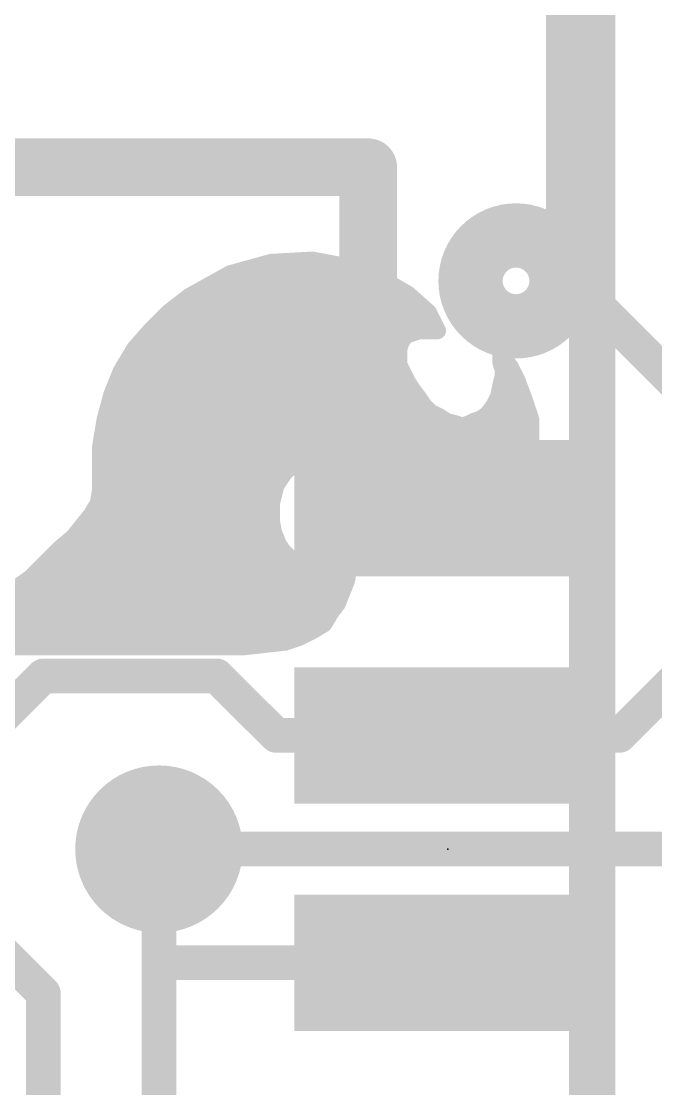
# Model space of a CAD drawing. Extents: x -41 to 66, y -16 to 27.
# Drawn here: x 3.205 to 5.994, y 12.916 to 17.612 of the extents above; entities that cross this region are included whole.
import ezdxf

# ---------------------------------------------------------------- set-up
doc = ezdxf.new("R2010")
doc.units = 0
for name, color, linetype in [('1', 12, 'CONTINUOUS'), ('16', 132, 'CONTINUOUS'), ('18', 110, 'CONTINUOUS'), ('21', 41, 'CONTINUOUS'), ('22', 40, 'CONTINUOUS'), ('23', 53, 'CONTINUOUS')]:
    doc.layers.add(name, color=color, linetype=linetype)

# ---------------------------------------------------------------- blocks, each defined once
blk = doc.blocks.new('RECT')
blk.add_solid([(-0.5, -0.5), (0.5, -0.5), (-0.5, 0.5), (0.5, 0.5)])
blk = doc.blocks.new('ROUNDV')
at = {"const_width": 0.5}
blk.add_lwpolyline([(0, -0.25, 1), (0, 0.25, 1), (0, -0.25)], format="xyb", dxfattribs=at)

msp = doc.modelspace()

# ---------------------------------------------------------------- linework, layer by layer
at = {"layer": '1', "const_width": 0.1524}
for points in [[(5.834, 14.47), (6.184, 14.82)], [(2.921, 14.351), (3.302, 14.732)], [(4.064, 14.732), (3.302, 14.732)], [(4.326, 14.47), (4.064, 14.732)], [(5.08, 14.47), (4.326, 14.47)], [(5.08, 14.47), (5.834, 14.47)], [(3.81, 13.97), (3.81, 13.462)], [(3.302, 13.335), (2.921, 13.716)], [(3.818, 13.47), (3.81, 13.462)], [(3.81, 13.462), (3.81, 5.334)], [(5.08, 13.47), (3.818, 13.47)], [(3.302, 4.445), (3.302, 13.335)]]:
    msp.add_lwpolyline(points, dxfattribs=at)
at = {"layer": '1', "const_width": 0.0762}
for points in [[(3.302, 14.7701, 1), (3.302, 14.6939)], [(3.3289, 14.7051, 1), (3.2751, 14.7589)], [(4.0909, 14.7589, 1), (4.0371, 14.7051)], [(4.064, 14.6939, 1), (4.064, 14.7701)], [(4.326, 14.5081, 1), (4.326, 14.4319)], [(4.2991, 14.4431, 1), (4.3529, 14.4969)], [(5.08, 14.5081, 1), (5.08, 14.4319)], [(5.08, 14.4319, 1), (5.08, 14.5081)], [(5.8071, 14.4969, 1), (5.8609, 14.4431)], [(5.834, 14.4319, 1), (5.834, 14.5081)], [(3.8481, 13.97, 1), (3.7719, 13.97)], [(3.8481, 13.462, 1), (3.7719, 13.462)], [(3.7831, 13.4889, 1), (3.8369, 13.4351)], [(3.818, 13.5081, 1), (3.818, 13.4319)], [(3.8449, 13.4431, 1), (3.7911, 13.4969)], [(5.08, 13.4319, 1), (5.08, 13.5081)], [(3.7719, 13.462, 1), (3.8481, 13.462)], [(3.3401, 13.335, 1), (3.2639, 13.335)], [(3.2751, 13.3081, 1), (3.3289, 13.3619)]]:
    msp.add_lwpolyline(points, format="xyb", dxfattribs=at)
at = {"layer": '16', "const_width": 0.1524}
for points in [[(5.588, 19.558), (5.588, 16.51)], [(5.588, 16.51), (6.096, 16.002)], [(10.16, 13.97), (3.81, 13.97)]]:
    msp.add_lwpolyline(points, dxfattribs=at)
at = {"layer": '16', "const_width": 0.0762}
for points in [[(5.6149, 16.5369, 1), (5.5611, 16.4831)], [(5.5499, 16.51, 1), (5.6261, 16.51)], [(3.81, 14.0081, 1), (3.81, 13.9319)]]:
    msp.add_lwpolyline(points, format="xyb", dxfattribs=at)
at = {"layer": '21', "const_width": 0.254}
for points in [[(3.08, 16.97), (4.73, 16.97)], [(4.73, 16.97), (4.73, 16.22)]]:
    msp.add_lwpolyline(points, dxfattribs=at)
at = {"layer": '21'}
for points, const_width in [([(4.7935, 16.97, 1), (4.6665, 16.97)], 0.127), ([(4.73, 16.9065, 1), (4.73, 17.0335)], 0.127), ([(5.38, 16.3286, 1), (5.38, 16.6114, 1), (5.38, 16.3286)], 0.4), ([(4.6665, 16.22, 1), (4.7935, 16.22)], 0.127)]:
    msp.add_lwpolyline(points, format="xyb", dxfattribs=dict(at, const_width=const_width))
at = {"layer": '22'}
for points, const_width in [([(5.715, 22.006), (5.715, 9.906)], 0.2032), ([(4.124, 16.501), (4.304, 16.551)], 0.0762), ([(4.304, 16.551), (4.484, 16.561)], 0.0762), ([(4.484, 16.561), (4.644, 16.531)], 0.0762), ([(3.944, 16.401), (4.124, 16.501)], 0.0762), ([(4.2478, 16.5354), (4.6205, 16.5354)], 0.0762), ([(4.644, 16.531), (4.784, 16.481)], 0.0762), ([(4.0488, 16.4592), (4.8214, 16.4592)], 0.0762), ([(4.784, 16.481), (4.904, 16.411)], 0.0762), ([(3.854, 16.331), (3.944, 16.401)], 0.0762), ([(4.904, 16.411), (4.994, 16.331)], 0.0762), ([(3.9209, 16.383), (4.9355, 16.383)], 0.0762), ([(3.774, 16.251), (3.854, 16.331)], 0.0762), ([(3.8298, 16.3068), (5.0061, 16.3068)], 0.0762), ([(4.994, 16.331), (5.034, 16.251)], 0.0762), ([(3.704, 16.171), (3.774, 16.251)], 0.0762), ([(3.7562, 16.2306), (4.8937, 16.2306)], 0.0762), ([(4.894, 16.231), (4.874, 16.201)], 0.0762), ([(4.954, 16.251), (4.894, 16.231)], 0.0762), ([(5.034, 16.251), (4.954, 16.251)], 0.0762), ([(3.644, 16.071), (3.704, 16.171)], 0.0762), ([(4.874, 16.201), (4.864, 16.171)], 0.0762), ([(4.864, 16.171), (4.864, 16.101)], 0.0762), ([(3.694, 16.1544), (4.864, 16.1544)], 0.0762), ([(5.314, 16.111), (5.314, 16.141)], 0.0762), ([(5.314, 16.141), (5.324, 16.131)], 0.0762), ([(5.324, 16.131), (5.354, 16.091)], 0.0762), ([(3.604, 15.971), (3.644, 16.071)], 0.0762), ([(3.6483, 16.0782), (4.8754, 16.0782)], 0.0762), ([(4.864, 16.101), (4.904, 16.021)], 0.0762), ([(5.324, 16.081), (5.314, 16.111)], 0.0762), ([(5.324, 16.051), (5.324, 16.081)], 0.0762), ([(5.324, 16.0782), (5.3604, 16.0782)], 0.0762), ([(5.354, 16.091), (5.384, 16.031)], 0.0762), ([(5.314, 16.011), (5.324, 16.051)], 0.0762), ([(5.384, 16.031), (5.414, 15.951)], 0.0762), ([(3.6164, 16.002), (4.9167, 16.002)], 0.0762), ([(4.904, 16.021), (4.924, 15.991)], 0.0762), ([(4.924, 15.991), (4.954, 15.951)], 0.0762), ([(5.304, 15.961), (5.314, 16.011)], 0.0762), ([(5.3122, 16.002), (5.3949, 16.002)], 0.0762), ([(3.574, 15.861), (3.604, 15.971)], 0.0762), ([(4.954, 15.951), (4.974, 15.921)], 0.0762), ([(5.284, 15.921), (5.304, 15.961)], 0.0762), ([(5.414, 15.951), (5.444, 15.861)], 0.0762), ([(3.5917, 15.9258), (4.9708, 15.9258)], 0.0762), ([(4.974, 15.921), (5.004, 15.891)], 0.0762), ([(5.004, 15.891), (5.044, 15.871)], 0.0762), ([(5.254, 15.881), (5.284, 15.921)], 0.0762), ([(5.2864, 15.9258), (5.4224, 15.9258)], 0.0762), ([(3.554, 15.741), (3.574, 15.861)], 0.0762), ([(3.5721, 15.8496), (5.0796, 15.8496)], 0.0762), ([(5.044, 15.871), (5.074, 15.851)], 0.0762), ([(5.074, 15.851), (5.114, 15.841)], 0.0762), ([(5.114, 15.841), (5.144, 15.831)], 0.0762), ([(5.144, 15.831), (5.174, 15.841)], 0.0762), ([(5.174, 15.841), (5.194, 15.851)], 0.0762), ([(5.1912, 15.8496), (5.444, 15.8496)], 0.0762), ([(5.194, 15.851), (5.224, 15.861)], 0.0762), ([(5.224, 15.861), (5.254, 15.881)], 0.0762), ([(5.444, 15.861), (5.444, 15.761)], 0.0762), ([(3.554, 15.551), (3.554, 15.741)], 0.0762), ([(3.5594, 15.7734), (5.444, 15.7734)], 0.0762), ([(5.444, 15.761), (5.424, 15.651)], 0.0762), ([(3.554, 15.6972), (5.4324, 15.6972)], 0.0762), ([(4.414, 15.671), (4.364, 15.631)], 0.0762), ([(4.474, 15.691), (4.414, 15.671)], 0.0762), ([(4.544, 15.691), (4.474, 15.691)], 0.0762), ([(4.614, 15.661), (4.544, 15.691)], 0.0762), ([(4.694, 15.591), (4.614, 15.661)], 0.0762), ([(5.424, 15.651), (5.364, 15.541)], 0.0762), ([(3.554, 15.621), (4.3573, 15.621)], 0.0762), ([(4.364, 15.631), (4.324, 15.571)], 0.0762), ([(4.6597, 15.621), (5.4076, 15.621)], 0.0762), ([(4.324, 15.571), (4.304, 15.491)], 0.0762), ([(4.784, 15.511), (4.694, 15.591)], 0.0762), ([(3.544, 15.491), (3.554, 15.551)], 0.0762), ([(3.553, 15.5448), (4.3175, 15.5448)], 0.0762), ([(4.746, 15.5448), (5.3661, 15.5448)], 0.0762), ([(4.864, 15.441), (4.784, 15.511)], 0.0762), ([(5.364, 15.541), (5.284, 15.451)], 0.0762), ([(3.514, 15.441), (3.544, 15.491)], 0.0762), ([(3.5306, 15.4686), (4.304, 15.4686)], 0.0762), ([(4.304, 15.491), (4.304, 15.411)], 0.0762), ([(4.8325, 15.4686), (5.2996, 15.4686)], 0.0762), ([(3.434, 15.341), (3.514, 15.441)], 0.0762), ([(4.954, 15.391), (4.864, 15.441)], 0.0762), ([(5.284, 15.451), (5.214, 15.401)], 0.0762), ([(3.4751, 15.3924), (4.3077, 15.3924)], 0.0762), ([(4.304, 15.411), (4.314, 15.361)], 0.0762), ([(4.614, 15.361), (4.624, 15.371)], 0.0762), ([(4.624, 15.371), (4.634, 15.351)], 0.0762), ([(4.9515, 15.3924), (5.1882, 15.3924)], 0.0762), ([(5.044, 15.371), (4.954, 15.391)], 0.0762), ([(5.124, 15.371), (5.044, 15.371)], 0.0762), ([(5.214, 15.401), (5.124, 15.371)], 0.0762), ([(3.374, 15.291), (3.434, 15.341)], 0.0762), ([(4.314, 15.361), (4.334, 15.311)], 0.0762), ([(4.584, 15.291), (4.594, 15.321)], 0.0762), ([(4.594, 15.321), (4.614, 15.361)], 0.0762), ([(4.634, 15.351), (4.634, 15.331)], 0.0762), ([(4.634, 15.331), (4.644, 15.291)], 0.0762), ([(3.244, 15.161), (3.374, 15.291)], 0.0762), ([(3.4042, 15.3162), (4.3319, 15.3162)], 0.0762), ([(4.334, 15.311), (4.354, 15.281)], 0.0762), ([(4.354, 15.281), (4.384, 15.251)], 0.0762), ([(4.544, 15.251), (4.584, 15.291)], 0.0762), ([(4.5924, 15.3162), (4.6377, 15.3162)], 0.0762), ([(4.644, 15.291), (4.644, 15.211)], 0.0762), ([(3.323, 15.24), (4.406, 15.24)], 0.0762), ([(4.384, 15.251), (4.424, 15.231)], 0.0762), ([(4.424, 15.231), (4.454, 15.221)], 0.0762), ([(4.484, 15.221), (4.514, 15.231)], 0.0762), ([(4.514, 15.231), (4.544, 15.251)], 0.0762), ([(4.5275, 15.24), (4.644, 15.24)], 0.0762), ([(4.454, 15.221), (4.484, 15.221)], 0.0762), ([(4.644, 15.211), (4.634, 15.151)], 0.0762), ([(3.174, 15.111), (3.244, 15.161)], 0.0762), ([(3.2468, 15.1638), (4.6361, 15.1638)], 0.0762), ([(4.634, 15.151), (4.594, 15.051)], 0.0762), ([(3.114, 15.051), (3.174, 15.111)], 0.0762), ([(3.1506, 15.0876), (4.6086, 15.0876)], 0.0762), ([(4.594, 15.051), (4.564, 15.011)], 0.0762), ([(3.0665, 15.0114), (4.5643, 15.0114)], 0.0762), ([(4.564, 15.011), (4.534, 14.961)], 0.0762), ([(4.534, 14.961), (4.484, 14.931)], 0.0762), ([(2.9829, 14.9352), (4.491, 14.9352)], 0.0762), ([(4.424, 14.901), (4.364, 14.881)], 0.0762), ([(4.484, 14.931), (4.424, 14.901)], 0.0762), ([(4.184, 14.861), (2.904, 14.861)], 0.0762), ([(4.364, 14.881), (4.184, 14.861)], 0.0762)]:
    msp.add_lwpolyline(points, dxfattribs=dict(at, const_width=const_width))
at = {"layer": '22', "const_width": 0.0381}
for points in [[(4.3029, 16.57, 1), (4.3051, 16.532)], [(4.3091, 16.5326, 1), (4.2989, 16.5694)], [(4.4875, 16.5797, 1), (4.4805, 16.5423)], [(4.4851, 16.542, 1), (4.4829, 16.58)], [(4.1189, 16.5194, 1), (4.1291, 16.4826)], [(4.1333, 16.4843, 1), (4.1147, 16.5177)], [(4.2478, 16.5544, 1), (4.2478, 16.5163)], [(4.6205, 16.5163, 1), (4.6205, 16.5544)], [(4.6504, 16.5489, 1), (4.6376, 16.5131)], [(4.6405, 16.5123, 1), (4.6475, 16.5497)], [(4.0488, 16.4782, 1), (4.0488, 16.4401)], [(4.7936, 16.4975, 1), (4.7744, 16.4645)], [(4.7776, 16.4631, 1), (4.7904, 16.4989)], [(4.8214, 16.4401, 1), (4.8214, 16.4782)], [(3.9347, 16.4177, 1), (3.9533, 16.3843)], [(3.9557, 16.386, 1), (3.9323, 16.416)], [(4.9167, 16.4252, 1), (4.8913, 16.3968)], [(4.8944, 16.3945, 1), (4.9136, 16.4275)], [(3.9209, 16.402, 1), (3.9209, 16.3639)], [(4.9355, 16.3639, 1), (4.9355, 16.402)], [(3.8298, 16.3258, 1), (3.8298, 16.2877)], [(3.8423, 16.346, 1), (3.8657, 16.316)], [(3.8675, 16.3175, 1), (3.8405, 16.3445)], [(5.011, 16.3395, 1), (4.977, 16.3225)], [(4.9813, 16.3168, 1), (5.0067, 16.3452)], [(5.0061, 16.2877, 1), (5.0061, 16.3258)], [(3.7562, 16.2496, 1), (3.7562, 16.2115)], [(3.7605, 16.2645, 1), (3.7875, 16.2375)], [(3.7883, 16.2385, 1), (3.7597, 16.2635)], [(4.888, 16.2491, 1), (4.9, 16.2129)], [(4.9099, 16.2204, 1), (4.8781, 16.2416)], [(4.8937, 16.2115, 1), (4.8937, 16.2496)], [(4.954, 16.2701, 1), (4.954, 16.232)], [(4.96, 16.2329, 1), (4.948, 16.2691)], [(5.017, 16.2425, 1), (5.051, 16.2595)], [(5.034, 16.232, 1), (5.034, 16.2701)], [(3.6897, 16.1835, 1), (3.7183, 16.1585)], [(3.7203, 16.1612, 1), (3.6877, 16.1808)], [(4.883, 16.171, 1), (4.8449, 16.171)], [(4.8581, 16.2116, 1), (4.8899, 16.1904)], [(4.8921, 16.195, 1), (4.8559, 16.207)], [(3.694, 16.1735, 1), (3.694, 16.1354)], [(4.8459, 16.177, 1), (4.8821, 16.165)], [(4.864, 16.1354, 1), (4.864, 16.1735)], [(5.3331, 16.141, 1), (5.295, 16.141)], [(5.3275, 16.1545, 1), (5.3005, 16.1275)], [(5.3392, 16.1424, 1), (5.3088, 16.1196)], [(5.3105, 16.1175, 1), (5.3375, 16.1445)], [(3.6617, 16.0639, 1), (3.6263, 16.0781)], [(3.6483, 16.0973, 1), (3.6483, 16.0592)], [(4.8449, 16.101, 1), (4.883, 16.101)], [(4.881, 16.1095, 1), (4.847, 16.0925)], [(4.8754, 16.0592, 1), (4.8754, 16.0973)], [(5.3321, 16.117, 1), (5.2959, 16.105)], [(5.295, 16.111, 1), (5.3331, 16.111)], [(5.343, 16.081, 1), (5.3049, 16.081)], [(5.324, 16.0973, 1), (5.324, 16.0592)], [(5.371, 16.0995, 1), (5.337, 16.0825)], [(5.3388, 16.0796, 1), (5.3692, 16.1024)], [(5.3604, 16.0592, 1), (5.3604, 16.0973)], [(3.6277, 16.0808, 1), (3.6603, 16.0612)], [(5.3049, 16.051, 1), (5.343, 16.051)], [(5.3425, 16.0464, 1), (5.3055, 16.0556)], [(5.3059, 16.075, 1), (5.3421, 16.087)], [(5.4018, 16.0377, 1), (5.3662, 16.0243)], [(3.6164, 16.0211, 1), (3.6164, 15.983)], [(4.9199, 16.0316, 1), (4.8881, 16.0104)], [(4.887, 16.0125, 1), (4.921, 16.0295)], [(4.9392, 16.0024, 1), (4.9088, 15.9796)], [(4.9081, 15.9804, 1), (4.9399, 16.0016)], [(4.9167, 15.983, 1), (4.9167, 16.0211)], [(5.3122, 16.0211, 1), (5.3122, 15.983)], [(5.2955, 16.0156, 1), (5.3325, 16.0064)], [(5.3327, 16.0073, 1), (5.2953, 16.0147)], [(5.367, 16.0225, 1), (5.401, 16.0395)], [(5.3949, 15.983, 1), (5.3949, 16.0211)], [(3.5863, 15.9781, 1), (3.6217, 15.9639)], [(3.6224, 15.966, 1), (3.5856, 15.976)], [(4.9699, 15.9616, 1), (4.9381, 15.9404)], [(4.9388, 15.9396, 1), (4.9692, 15.9624)], [(5.2853, 15.9647, 1), (5.3227, 15.9573)], [(5.321, 15.9525, 1), (5.287, 15.9695)], [(5.4321, 15.957, 1), (5.3959, 15.945)], [(5.3962, 15.9443, 1), (5.4318, 15.9577)], [(3.5917, 15.9449, 1), (3.5917, 15.9068)], [(4.9875, 15.9345, 1), (4.9605, 15.9075)], [(4.9581, 15.9104, 1), (4.9899, 15.9316)], [(4.9708, 15.9068, 1), (4.9708, 15.9449)], [(5.0125, 15.908, 1), (4.9955, 15.874)], [(4.9905, 15.8775, 1), (5.0175, 15.9045)], [(5.267, 15.9295, 1), (5.301, 15.9125)], [(5.2864, 15.9449, 1), (5.2864, 15.9068)], [(5.2992, 15.9096, 1), (5.2688, 15.9324)], [(5.4224, 15.9068, 1), (5.4224, 15.9449)], [(3.5721, 15.8687, 1), (3.5721, 15.8306)], [(3.5556, 15.866, 1), (3.5924, 15.856)], [(3.5928, 15.8579, 1), (3.5552, 15.8641)], [(5.0546, 15.8869, 1), (5.0334, 15.8551)], [(5.0355, 15.854, 1), (5.0525, 15.888)], [(5.0786, 15.8695, 1), (5.0694, 15.8325)], [(5.0634, 15.8351, 1), (5.0846, 15.8669)], [(5.0796, 15.8306, 1), (5.0796, 15.8687)], [(5.12, 15.8591, 1), (5.108, 15.8229)], [(5.1094, 15.8225, 1), (5.1186, 15.8595)], [(5.1655, 15.858, 1), (5.1825, 15.824)], [(5.18, 15.8229, 1), (5.168, 15.8591)], [(5.1912, 15.8687, 1), (5.1912, 15.8306)], [(5.188, 15.8691, 1), (5.2, 15.8329)], [(5.2025, 15.834, 1), (5.1855, 15.868)], [(5.2134, 15.8769, 1), (5.2346, 15.8451)], [(5.23, 15.8429, 1), (5.218, 15.8791)], [(5.2388, 15.8924, 1), (5.2692, 15.8696)], [(5.2646, 15.8651, 1), (5.2434, 15.8969)], [(5.463, 15.861, 1), (5.4249, 15.861)], [(5.4259, 15.855, 1), (5.4621, 15.867)], [(5.444, 15.8306, 1), (5.444, 15.8687)], [(5.138, 15.8491, 1), (5.15, 15.8129)], [(5.138, 15.8129, 1), (5.15, 15.8491)], [(3.5731, 15.741, 1), (3.535, 15.741)], [(3.5594, 15.7925, 1), (3.5594, 15.7544)], [(5.4249, 15.761, 1), (5.463, 15.761)], [(5.4627, 15.7576, 1), (5.4253, 15.7644)], [(5.444, 15.7544, 1), (5.444, 15.7925)], [(3.5352, 15.7441, 1), (3.5728, 15.7379)], [(3.554, 15.7163, 1), (3.554, 15.6782)], [(5.4324, 15.6782, 1), (5.4324, 15.7163)], [(4.408, 15.6891, 1), (4.42, 15.6529)], [(4.4259, 15.6561, 1), (4.4021, 15.6859)], [(4.474, 15.7101, 1), (4.474, 15.672)], [(4.48, 15.6729, 1), (4.468, 15.7091)], [(4.5515, 15.7085, 1), (4.5365, 15.6735)], [(4.544, 15.672, 1), (4.544, 15.7101)], [(4.6265, 15.6753, 1), (4.6015, 15.6467)], [(4.6065, 15.6435, 1), (4.6215, 15.6785)], [(5.4407, 15.6419, 1), (5.4073, 15.6601)], [(3.554, 15.6401, 1), (3.554, 15.602)], [(4.3521, 15.6459, 1), (4.3759, 15.6161)], [(4.3799, 15.6204, 1), (4.3481, 15.6416)], [(4.3573, 15.602, 1), (4.3573, 15.6401)], [(4.6597, 15.6401, 1), (4.6597, 15.602)], [(5.4053, 15.6544, 1), (5.4427, 15.6476)], [(5.4076, 15.602, 1), (5.4076, 15.6401)], [(4.3081, 15.5816, 1), (4.3399, 15.5604)], [(4.3425, 15.5664, 1), (4.3055, 15.5756)], [(4.7067, 15.6052, 1), (4.6813, 15.5768)], [(4.6815, 15.5767, 1), (4.7065, 15.6053)], [(3.553, 15.5639, 1), (3.553, 15.5258)], [(3.535, 15.551, 1), (3.5731, 15.551)], [(3.5728, 15.5479, 1), (3.5352, 15.5541)], [(4.3175, 15.5258, 1), (4.3175, 15.5639)], [(4.746, 15.5639, 1), (4.746, 15.5258)], [(4.7965, 15.5253, 1), (4.7715, 15.4967)], [(4.7713, 15.4968, 1), (4.7967, 15.5252)], [(5.3473, 15.5501, 1), (5.3807, 15.5319)], [(5.3782, 15.5283, 1), (5.3498, 15.5537)], [(5.3661, 15.5258, 1), (5.3661, 15.5639)], [(3.5306, 15.4877, 1), (3.5306, 15.4496)], [(3.5252, 15.4941, 1), (3.5628, 15.4879)], [(3.5603, 15.4812, 1), (3.5277, 15.5008)], [(4.2855, 15.4956, 1), (4.3225, 15.4864)], [(4.3231, 15.491, 1), (4.285, 15.491)], [(4.304, 15.4496, 1), (4.304, 15.4877)], [(4.8325, 15.4877, 1), (4.8325, 15.4496)], [(5.2996, 15.4496, 1), (5.2996, 15.4877)], [(3.4977, 15.4508, 1), (3.5303, 15.4312)], [(3.5289, 15.4291, 1), (3.4991, 15.4529)], [(4.8733, 15.4577, 1), (4.8547, 15.4243)], [(4.8515, 15.4267, 1), (4.8765, 15.4553)], [(5.2698, 15.4637, 1), (5.2982, 15.4383)], [(5.2951, 15.4355, 1), (5.2729, 15.4665)], [(3.4751, 15.4115, 1), (3.4751, 15.3734)], [(4.3227, 15.4147, 1), (4.2853, 15.4073)], [(4.285, 15.411, 1), (4.3231, 15.411)], [(4.3077, 15.3734, 1), (4.3077, 15.4115)], [(4.641, 15.3795, 1), (4.607, 15.3625)], [(4.6375, 15.3575, 1), (4.6105, 15.3845)], [(4.9515, 15.4115, 1), (4.9515, 15.3734)], [(4.9581, 15.4096, 1), (4.9499, 15.3724)], [(4.9447, 15.3743, 1), (4.9633, 15.4077)], [(5.044, 15.3901, 1), (5.044, 15.352)], [(5.0399, 15.3524, 1), (5.0481, 15.3896)], [(5.118, 15.3891, 1), (5.13, 15.3529)], [(5.124, 15.352, 1), (5.124, 15.3901)], [(5.1882, 15.3734, 1), (5.1882, 15.4115)], [(5.2029, 15.4165, 1), (5.2251, 15.3855)], [(5.22, 15.3829, 1), (5.208, 15.4191)], [(3.4191, 15.3529, 1), (3.4489, 15.3291)], [(3.4462, 15.3264, 1), (3.4218, 15.3556)], [(4.3317, 15.3681, 1), (4.2963, 15.3539)], [(4.2953, 15.3573, 1), (4.3327, 15.3647)], [(4.6121, 15.315, 1), (4.5759, 15.327)], [(4.6005, 15.3745, 1), (4.6275, 15.3475)], [(4.631, 15.3525, 1), (4.597, 15.3695)], [(4.6525, 15.3356, 1), (4.6155, 15.3264)], [(4.6531, 15.351, 1), (4.615, 15.351)], [(4.617, 15.3425, 1), (4.651, 15.3595)], [(3.3618, 15.3056, 1), (3.3862, 15.2764)], [(3.3875, 15.2775, 1), (3.3605, 15.3045)], [(3.4042, 15.3353, 1), (3.4042, 15.2972)], [(4.3499, 15.3216, 1), (4.3181, 15.3004)], [(4.3163, 15.3039, 1), (4.3517, 15.3181)], [(4.3319, 15.2972, 1), (4.3319, 15.3353)], [(4.3675, 15.2945, 1), (4.3405, 15.2675)], [(4.3381, 15.2704, 1), (4.3699, 15.2916)], [(4.5659, 15.297, 1), (4.6021, 15.285)], [(4.5975, 15.2775, 1), (4.5705, 15.3045)], [(4.5924, 15.3353, 1), (4.5924, 15.2972)], [(4.577, 15.3295, 1), (4.611, 15.3125)], [(4.615, 15.331, 1), (4.6531, 15.331)], [(4.6631, 15.291, 1), (4.625, 15.291)], [(4.6255, 15.2864, 1), (4.6625, 15.2956)], [(4.6377, 15.2972, 1), (4.6377, 15.3353)], [(3.323, 15.2591, 1), (3.323, 15.221)], [(4.3925, 15.268, 1), (4.3755, 15.234)], [(4.3705, 15.2375, 1), (4.3975, 15.2645)], [(4.43, 15.2491, 1), (4.418, 15.2129)], [(4.406, 15.221, 1), (4.406, 15.2591)], [(4.4155, 15.214, 1), (4.4325, 15.248)], [(4.5034, 15.2469, 1), (4.5246, 15.2151)], [(4.52, 15.2129, 1), (4.508, 15.2491)], [(4.5275, 15.2591, 1), (4.5275, 15.221)], [(4.5305, 15.2645, 1), (4.5575, 15.2375)], [(4.5546, 15.2351, 1), (4.5334, 15.2669)], [(4.644, 15.221, 1), (4.644, 15.2591)], [(4.454, 15.2401, 1), (4.454, 15.202)], [(4.448, 15.2029, 1), (4.46, 15.2391)], [(4.478, 15.2391, 1), (4.49, 15.2029)], [(4.484, 15.202, 1), (4.484, 15.2401)], [(4.625, 15.211, 1), (4.6631, 15.211)], [(4.6628, 15.2079, 1), (4.6252, 15.2141)], [(3.2305, 15.1745, 1), (3.2575, 15.1475)], [(3.2468, 15.1829, 1), (3.2468, 15.1448)], [(3.2551, 15.1455, 1), (3.2329, 15.1765)], [(4.6152, 15.1541, 1), (4.6528, 15.1479)], [(4.6517, 15.1439, 1), (4.6163, 15.1581)], [(4.6361, 15.1448, 1), (4.6361, 15.1829)], [(3.1875, 15.0975, 1), (3.1605, 15.1245)], [(4.6086, 15.0686, 1), (4.6086, 15.1067)], [(4.5763, 15.0581, 1), (4.6117, 15.0439)], [(4.6092, 15.0396, 1), (4.5788, 15.0624)], [(4.5488, 15.0224, 1), (4.5792, 14.9996)], [(4.5803, 15.0012, 1), (4.5477, 15.0208)], [(4.5643, 14.9924, 1), (4.5643, 15.0305)], [(4.5177, 14.9708, 1), (4.5503, 14.9512)], [(4.5438, 14.9447, 1), (4.5242, 14.9773)], [(4.4155, 14.918, 1), (4.4325, 14.884)], [(4.43, 14.8829, 1), (4.418, 14.9191)], [(4.4742, 14.9473, 1), (4.4938, 14.9147)], [(4.4925, 14.914, 1), (4.4755, 14.948)], [(4.491, 14.9162, 1), (4.491, 14.9543)], [(4.1819, 14.8799, 1), (4.1861, 14.8421)], [(4.184, 14.842, 1), (4.184, 14.8801)], [(4.358, 14.8991, 1), (4.37, 14.8629)], [(4.3661, 14.8621, 1), (4.3619, 14.8999)]]:
    msp.add_lwpolyline(points, format="xyb", dxfattribs=at)
at = {"layer": '23'}
msp.add_point((5.08, 13.97), dxfattribs=at)

# ---------------------------------------------------------------- block references
at = {"layer": '1', "xscale": 0.6, "yscale": 1.35, "rotation": 270}
for p in [(5.08, 15.47), (5.08, 14.47), (5.08, 13.47)]:
    msp.add_blockref('RECT', p, dxfattribs=at)
at = {"layer": '18', "xscale": 0.7366, "yscale": 0.7366}
msp.add_blockref('ROUNDV', (3.81, 13.97), dxfattribs=at)
msp.add_blockref('ROUNDV', (3.81, 13.97), dxfattribs=at)

doc.saveas('drawing.dxf')
